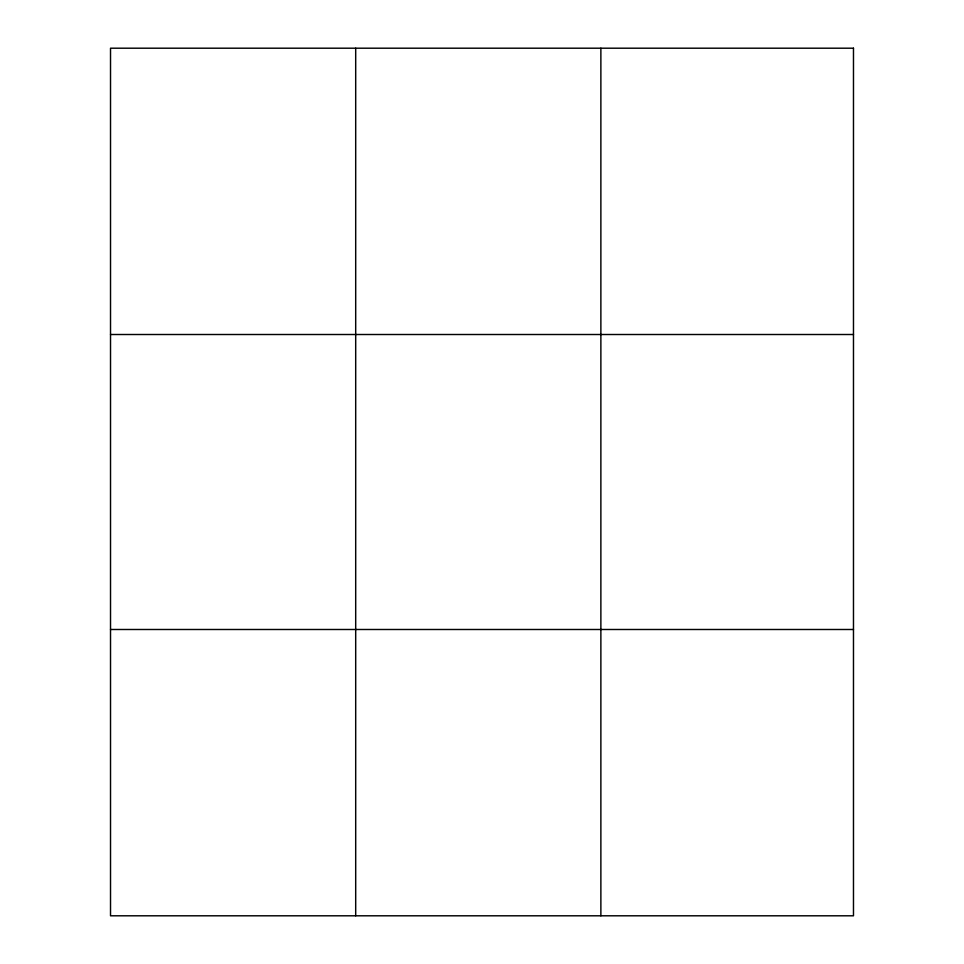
<?xml version="1.0" encoding="UTF-8"?>
<svg xmlns="http://www.w3.org/2000/svg" width="964" height="964" viewBox="0 0 964 964"><rect width="100%" height="100%" fill="white"/><g stroke="black" fill="none" stroke-linecap="round" stroke-linejoin="round"><path stroke-width="1.45" d="M355.692 48.2L355.692 915.8M600.873 48.2L600.873 915.8M110.523 334.508L853.477 334.508M110.523 629.492L853.477 629.492M853.477 48.2L853.477 915.8L110.523 915.8L110.523 48.2L853.477 48.2"/></g></svg>
